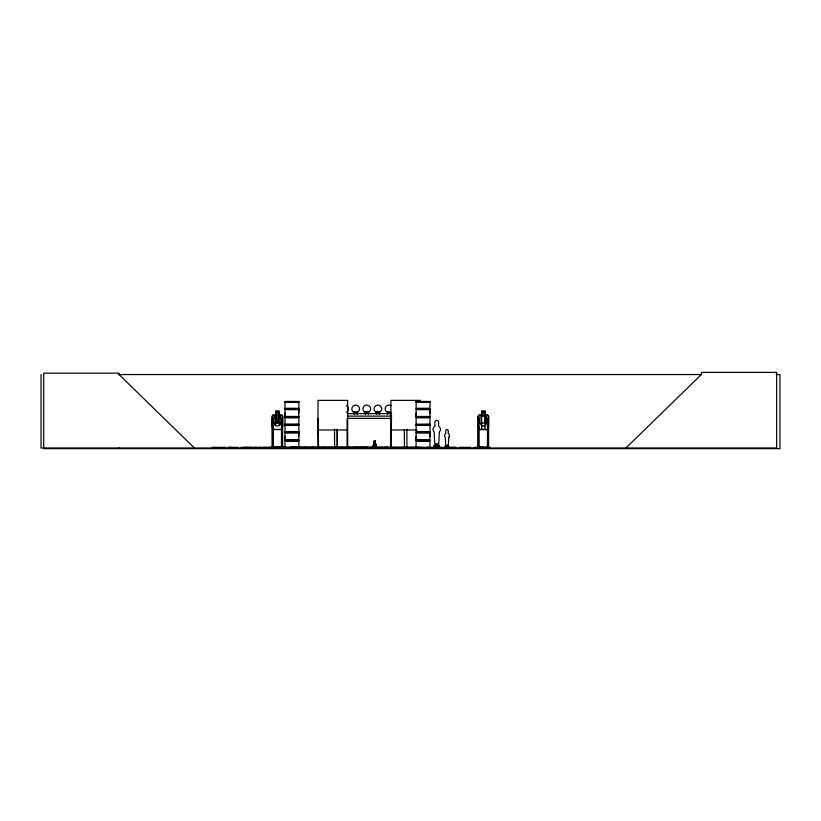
<?xml version="1.0" encoding="UTF-8"?>
<svg xmlns="http://www.w3.org/2000/svg" width="821" height="821" viewBox="0 0 821 821"><rect width="100%" height="100%" fill="white"/><g stroke="black" fill="none" stroke-linecap="round" stroke-linejoin="round"><path stroke-width="1.23" d="M298.844 439.758L284.979 439.758L285 436.351M298.844 416.463L284.979 416.463L285 413.055M298.823 436.351L298.823 432.954M298.823 413.055L298.823 409.658M416.114 439.758L416.114 432.954L429.968 432.954L429.958 439.758L416.114 439.758L416.124 436.351M416.114 416.463L416.114 409.658L429.968 409.658L429.958 416.463L416.114 416.463L416.124 413.055M429.958 436.351L429.958 432.954M429.958 413.055L429.958 409.658M374.273 447.897L374.561 440.877M374.325 443.217L374.509 440.877L373.35 447.897M373.319 446.727L374.376 440.877L374.93 440.877L376.562 447.897L374.91 440.877M390.57 447.927L390.529 447.373M372.765 447.897L374.325 440.877L372.672 447.897M436.454 444.305L437.131 444.736L436.423 444.284M446.85 445.824L447.178 445.803M487.274 429.434L488.608 426.068L488.598 416.124L487.325 414.851L488.608 416.278M488.598 425.914L487.366 429.557L479.207 429.557L478.181 425.925M281.5 429.557L282.711 425.925L282.742 416.144L281.459 414.851L273.219 414.851L272.09 416.155L272.11 425.925L273.208 429.557L281.531 429.557L282.742 425.925M479.187 447.917L479.064 418.371M479.587 447.917L479.71 447.373M270.006 447.917L269.976 447.373M270.489 447.424L270.561 447.989M272.623 447.917L272.582 447.373M478.109 447.989L478.14 416.155L479.29 414.851L487.387 414.995M478.222 447.989L478.181 416.155L479.341 414.974M272.203 416.206L273.301 414.974M433.97 447.496C432.575 448.092 435.366 448.061 433.97 447.496L433.97 445.567L434.391 447.117M439.214 447.968L439.522 445.567L439.091 447.117M442.211 447.989L442.211 447.373L439.882 447.373L439.882 447.989L415.775 447.373M445.423 447.968L445.146 446.378L445.68 447.979M445.587 447.958L445.926 447.373M448.369 447.989L448.851 446.378L448.564 447.404M449.128 447.968L444.951 447.979M285 424.662L298.844 424.765L284.846 424.539L298.854 424.395L298.844 417.827L284.979 417.827L284.979 424.385M416.124 424.662L429.988 424.406L429.968 417.827L416.114 417.827L416.114 424.385M625.951 447.989L701.319 374.55L701.319 372.395L776.676 372.395L776.676 447.989L41.05 447.989L41.05 374.55M481.732 414.974L479.998 416.196L479.998 422.989L481.732 425.904L484.965 425.904L486.699 422.989L486.699 416.196L484.965 414.974M476.242 447.917L479.659 447.835M435.407 447.979L434.617 447.938L435.099 447.722M438.486 447.722L438.004 447.938L438.742 447.958M118.101 374.55L701.709 374.55M776.102 374.55L779.95 374.55L779.95 448.605L43.698 448.605L43.698 373.165L119.066 373.165L119.066 374.55L194.423 447.989M420.526 400.371L390.909 400.371L390.827 447.989M284.969 401.459L298.854 401.459M416.103 401.459L429.988 401.459M284.969 401.695L298.854 401.715M416.103 401.715L429.988 401.726L429.958 408.283L416.114 408.283L416.114 401.726M285 402.126L298.823 402.126M416.124 402.126L429.958 402.126M298.844 408.283L284.979 408.283L284.979 401.726M284.887 408.766L298.936 408.766M416.021 408.766L430.071 408.766M284.887 409.186L298.936 409.186M416.021 409.186L430.071 409.186M275.63 411.208L279.202 411.208L279.078 414.974L280.854 416.196L280.854 422.989L279.078 425.904L275.774 425.904L274.009 422.989L274.009 416.196L275.774 414.974L275.661 411.208L275.63 414.851M275.743 411.331L279.078 411.331M481.732 411.331L485.006 411.331M354.292 414.338L354.292 411.783L357.176 411.783L357.176 414.338M376.511 414.338L376.511 411.783L379.384 411.783L379.384 414.338M347.273 413.63L391.72 413.63M347.314 416.103L391.74 416.103M481.732 416.196L484.965 416.196L484.965 422.989L481.732 422.989M488.546 416.144L488.587 447.989M284.887 416.935L298.936 416.935M416.021 416.935L430.071 416.935M284.887 417.355L298.936 417.355M416.021 417.355L430.071 417.355M282.598 418.371L281.531 418.371L281.449 447.886L284.045 447.424M318.004 418.371L318.569 447.989M391.771 418.371L347.129 418.371L347.067 447.989L347.683 446.911L347.673 447.989L347.632 400.371L318.004 400.371L317.963 447.989M478.109 418.371L479.177 418.371M488.598 418.371L487.52 418.371L487.51 447.917M285 424.211L298.823 424.211M416.124 424.211L429.958 424.211M284.969 425.011L298.854 424.991L298.823 431.579M285 425.422L298.823 425.422M416.124 425.422L429.958 425.422M281.439 429.434L273.27 429.434L272.203 425.904M479.3 429.434L487.407 429.537M318.004 429.988L347.632 429.988M390.909 429.988L416.822 429.988M298.844 431.579L284.979 431.579L284.979 425.021M284.887 432.062L298.936 432.062M416.021 432.062L430.071 432.062M284.887 432.482L298.936 432.482M416.021 432.482L430.071 432.482M284.887 440.23L298.936 440.23M416.021 440.23L430.071 440.23M284.887 440.651L298.936 440.651M416.021 440.651L430.071 440.651M435.499 446.809L436.413 446.809M437.059 446.809L437.973 446.809M317.963 446.911L318.569 446.911M390.868 446.911L391.463 446.911L391.463 447.989M487.417 446.911L488.711 446.911L488.711 447.989M273.024 447.219L281.511 447.219M479.177 447.219L487.53 447.219M221.639 447.373L225.447 447.373L225.447 447.989L225.313 447.373M258.523 447.373L254.212 447.373L254.212 447.989M302.025 447.373L307.721 447.373L307.721 447.989M308.45 447.373L317.429 447.373M322.058 447.373L317.737 447.373L317.737 447.989M322.52 447.373L327.107 447.373M327.569 447.373L333.049 447.373L333.049 447.989M338.365 447.373L333.572 447.373L333.624 447.989M351.952 447.373L369.019 447.373L369.019 447.989M383.479 447.373L398.513 447.373M415.313 447.373L403.409 447.373L403.409 447.989M443.627 447.373L456.24 447.373L456.24 447.989M466.697 447.373L470.505 447.373L470.505 447.989M475.318 447.373L484.585 447.373L484.585 447.989M285 447.507L298.823 447.507M416.124 447.507L429.958 447.507M284.887 447.938L298.854 447.691L298.844 441.123L284.979 441.123L284.979 447.691M448.174 447.804L448.43 447.948M284.518 447.917L284.682 447.373M281.901 447.917L281.952 447.373M490.465 447.917L487.12 447.917M487.048 447.424L486.976 447.989M281.418 414.974L282.598 416.196L282.598 447.989M376.5 411.783L377.947 413.763M354.292 411.783L355.729 413.763M487.551 447.927L487.643 427.012M478.304 425.904L479.341 429.434M376.131 447.897L374.858 440.877L375.885 447.897M375.289 447.897L374.725 440.877L374.817 444.387M485.016 414.841L484.965 411.331M490.322 447.989L490.322 447.373L484.893 447.373L484.893 447.989M488.351 446.911L488.331 447.989M487.787 446.911L487.766 447.989M485.796 447.373L485.796 447.989M485.016 429.537L485.119 411.208L481.619 411.208L481.732 429.557M483.22 447.373L483.22 447.989M482.481 447.373L482.481 447.989M482.184 447.373L482.184 447.989M481.978 447.373L481.978 447.989M481.763 411.331L481.763 414.974M481.886 447.373L481.886 447.989M480.86 447.373L480.86 447.989M480.665 447.373L480.685 447.989M479.946 447.373L479.946 447.989M479.731 447.373L479.731 447.989M479.443 447.373L479.443 447.989M479.29 447.989L479.29 446.911L477.996 446.911L477.996 447.989M478.92 446.911L478.992 447.989M478.397 447.373L478.397 447.989M476.385 447.373L476.385 447.989M476.067 447.373L476.067 447.989M474.528 447.989L474.528 447.373L473.789 447.989M470.371 447.373L470.423 447.989M469.776 447.373L469.776 447.989M467.447 447.373L467.447 447.989M465.959 447.989L465.959 447.373L462.5 447.373L462.5 447.989M465.22 447.373L465.22 447.989M463.239 447.373L463.239 447.989M461.956 447.989L461.956 447.373L459.35 447.373L459.35 447.989M460.591 447.373L460.591 447.989M459.852 447.373L459.852 447.989M455.501 447.373L455.45 447.989M454.598 447.373L454.598 447.989M454.557 447.373L454.557 447.989M453.613 447.373L453.613 447.989M453.52 447.373L453.52 447.989M453.182 447.373L453.13 447.989M452.699 447.373L452.782 447.989M451.776 447.373L451.673 447.989M450.883 447.373L450.832 447.989M448.245 447.373L448.245 447.989M447.568 447.989L447.568 445.249L446.439 445.249L446.408 447.989M447.394 447.373L447.394 447.989M447.353 447.373L447.353 447.989M446.665 447.373L446.665 447.989M444.572 447.373L444.572 447.989M444.469 447.373L444.469 447.989M443.679 447.373L443.627 447.989M440.62 447.373L440.62 447.989M439.512 447.496L290.131 447.065L290.131 447.989M439.05 447.373L439.132 447.989M438.404 447.373L438.404 447.989M438.24 447.065L438.24 447.989M437.593 447.117L437.593 443.874L435.9 443.874L435.9 447.117M436.084 447.065L436.074 447.989M431.908 447.373L431.908 447.989M431.364 447.373L431.364 447.989M431.169 447.373L431.169 447.989M429.773 447.373L429.773 447.989M429.034 447.373L429.034 447.989M428.285 447.373L428.285 447.989M428.152 447.373L428.193 447.989M427.556 447.373L427.556 447.989M427.454 447.373L427.454 447.989M426.704 447.373L426.704 447.989M425.227 447.373L425.227 447.989M421.06 447.373L421.06 447.989M420.321 447.373L420.321 447.989M419.285 447.373L419.285 447.989M418.546 447.373L418.546 447.989M417.868 447.373L417.868 447.989M414.769 447.373L414.769 447.989M413.179 447.373L413.179 447.989M412.368 447.373L412.44 447.989M410.962 447.373L410.962 447.989M407.185 447.373L407.185 447.989M406.867 429.321L406.949 447.989M406.446 447.373L406.446 447.989M406.149 447.373L406.149 447.989M405.943 447.373L405.851 447.989M404.825 447.373L404.825 447.989M404.63 447.373L404.65 447.989M404.466 447.373L404.466 447.989L404.363 429.475M403.911 447.373L403.911 447.989M403.727 447.373L403.727 447.989M402.957 447.373L402.998 447.989L403.08 447.373L399.263 447.373L399.263 447.989M402.362 447.373L402.362 447.989M400.001 447.373L400.032 447.989M398.513 447.989L398.493 447.373L398.431 447.989M395.465 447.373L395.465 447.989M394.644 447.373L394.644 447.989M393.054 447.373L393.054 447.989M392.305 447.373L392.305 447.989M391.412 418.371L391.299 447.989L391.268 447.373M390.96 446.911L390.97 447.989M390.498 414.338L390.498 411.783L387.615 411.783L387.615 414.338M388.128 447.373L388.128 447.989M387.82 447.373L387.82 447.989M387.522 447.373L387.522 447.989M387.286 447.373L387.204 447.989L387.163 447.373M386.496 447.373L386.568 447.989M386.322 447.373L386.322 447.989M386.301 447.373L386.301 447.989M385.583 447.373L385.583 447.989M385.08 447.373L385.08 447.989M384.238 447.373L384.238 447.989M382.74 447.989L382.74 447.373L374.232 447.373L374.232 447.989M382.237 447.373L382.237 447.989M382.104 447.373L382.155 447.989M382.001 447.373L382.001 447.989M381.508 447.373L381.508 447.989M380.031 447.373L380.031 447.989M379.179 447.373L379.281 447.989M378.738 447.373L378.738 447.989M377.691 447.373L377.691 447.989M377.373 447.373L377.373 447.989M376.952 447.373L376.993 447.989M376.634 447.373L376.634 447.989M376.131 447.373L376.131 447.989M374.971 447.373L374.971 447.989M373.688 447.989L373.688 447.373L369.563 447.373L369.563 447.989M373.021 447.373L373.021 447.989M371.585 447.373L371.585 447.989M371.082 447.373L371.082 447.989M370.302 447.373L370.302 447.989M368.28 414.338L368.28 411.783L365.396 411.783L365.396 414.338M367.972 447.373L367.972 447.989M367.654 447.373L367.654 447.989M367.233 447.373L367.233 447.989M366.915 447.373L366.915 447.989M366.412 447.373L366.412 447.989M365.827 447.373L365.827 447.989M365.776 447.373L365.776 447.989M365.253 447.373L365.253 447.989M364.986 447.373L365.037 447.989M364.514 447.373L364.514 447.989M364.37 447.373L364.37 447.989M363.96 447.373L363.96 447.989M363.621 447.373L363.621 447.989M363.251 447.373L363.251 447.989M362.892 447.373L362.892 447.989M362.564 447.373L362.605 447.989M361.815 447.373L361.856 447.989M361.486 447.373L361.363 447.989M361.209 447.373L361.209 447.989M360.727 447.373L360.778 447.989M360.419 447.373L360.419 447.989M360.162 447.373L360.162 447.989M359.742 447.373L359.742 447.989M359.382 447.373L359.311 447.989M358.613 447.373L358.572 447.989M358.202 447.373L358.202 447.989M357.833 447.373L357.833 447.989M357.515 447.373L357.515 447.989M356.766 447.373L356.766 447.989M356.437 447.373L356.437 447.989M356.15 447.373L356.15 447.989M355.76 447.989L355.76 447.373L355.637 447.989M355.37 447.373L355.37 447.989M355.113 447.373L355.041 447.989M354.682 447.373L354.682 447.989M354.333 447.373L354.333 447.989M353.564 447.373L353.564 447.989M352.712 447.373L352.712 447.989M351.172 447.989L351.172 447.373L345.374 447.373L345.374 447.989M350.711 447.373L350.629 447.989M350.434 447.373L350.434 447.989M349.982 447.373L349.982 447.989M346.698 447.373L346.698 447.989M346.123 447.373L346.123 447.989M345.959 447.373L345.959 447.989M344.923 447.989L344.923 447.373L340.233 447.373L340.233 447.989M344.071 447.373L344.122 447.989M343.219 447.373L343.26 447.989M342.603 447.373L342.603 447.989M341.639 447.373L341.639 447.989M341.074 447.373L341.074 447.989M340.9 447.373L340.9 447.989M339.863 447.989L339.863 447.373L338.632 447.373L338.683 447.989M339.073 447.373L339.073 447.989M338.211 447.373L338.211 447.989M337.554 447.373L337.554 447.989M337.257 429.475L337.328 447.989M337.174 429.475L337.174 447.989M336.446 447.373L336.446 447.989M336.138 447.373L336.138 447.989M336.025 447.373L336.025 447.989M335.779 447.373L335.779 447.989M335.184 447.373L335.184 447.989M334.927 447.373L334.927 447.989M334.516 429.321L334.599 447.989M334.373 447.373L334.424 447.989M334.137 447.373L334.137 447.989M332.279 447.373L332.279 447.989M331.294 447.373L331.397 447.989M331.089 447.373L331.089 447.989M330.647 447.373L330.73 447.989M329.878 447.373L329.878 447.989M329.077 447.373L329.077 447.989M328.328 447.373L328.328 447.989M326.317 447.373L326.317 447.989M326.235 447.373L326.235 447.989M325.598 447.373L325.598 447.989M324.151 447.373L324.151 447.989M323.412 447.373L323.412 447.989M323.269 447.373L323.269 447.989M320.344 447.373L320.344 447.989M319.102 447.373L319.102 447.989M318.979 447.373L319.051 447.989M318.363 447.373L318.363 447.989M318.24 447.373L318.24 447.989M315.295 447.373L315.295 447.989M313.93 447.373L313.93 447.989M313.191 447.373L313.191 447.989M312.688 447.373L312.688 447.989M312.031 447.373L312.031 447.989M310.051 447.373L310.051 447.989M309.312 447.373L309.312 447.989M306.972 447.373L306.972 447.989M305.72 447.373L305.72 447.989M305.002 447.373L304.971 447.989M304.252 447.373L304.252 447.989M301.235 447.989L301.235 447.373L259.313 447.373L259.313 447.989M300.66 447.373L300.66 447.989M300.496 447.373L300.496 447.989M299.922 447.373L299.922 447.989M299.408 447.373L299.408 447.989M298.844 401.726L298.823 408.283M298.823 416.463L298.844 409.658L284.979 409.658L284.979 416.463M298.823 439.758L298.844 432.954L284.979 432.954L284.979 439.758M298.67 447.373L298.67 447.989M296.689 447.373L296.689 447.989M296.186 447.373L296.186 447.989M295.95 447.373L295.95 447.989M295.447 447.373L295.447 447.989M294.359 447.373L294.359 447.989M293.62 447.373L293.62 447.989M292.297 447.065L292.297 447.989M291.64 447.373L291.64 447.989M290.901 447.373L290.901 447.989M290.562 447.373L290.562 447.989M289.813 447.373L289.813 447.989M287.843 447.373L287.843 447.989M287.104 447.373L287.104 447.989M286.519 447.373L286.508 447.989M286.252 447.373L286.211 447.989M285.667 447.989L285.595 447.373L285.503 447.989M284.764 447.373L284.764 447.989M284.24 447.373L284.24 447.989M283.963 447.373L283.963 447.989M283.758 447.373L283.758 447.989M283.266 447.373L283.224 447.989M282.742 447.989L282.711 446.911L281.418 446.911L281.357 447.989M282.496 446.911L282.362 447.989M282.044 447.373L282.044 447.989M281.747 446.911L281.757 447.989M281.151 447.373L281.193 447.989M280.536 447.373L280.536 447.989M280.125 447.373L280.125 447.989M280.084 447.373L280.084 447.989M279.468 447.373L279.468 447.989M279.314 447.373L279.304 447.989M279.048 411.331L279.048 414.974M279.017 447.373L279.017 447.989M278.463 447.373L278.411 447.989M278.216 447.373L278.175 447.989M277.939 447.373L277.939 447.989M277.467 447.373L277.467 447.989M277.036 447.373L277.139 447.989M276.985 447.373L276.985 447.989M276.544 447.373L276.626 447.989M276.503 447.373L276.503 447.989M275.907 447.373L275.907 447.989M275.528 447.373L275.63 447.989M275.076 447.373L275.035 447.989M274.686 447.373L274.737 447.989M274.419 447.373L274.419 447.989M273.578 447.373L273.578 447.989M273.167 447.989L273.106 446.911L271.823 446.911L271.823 447.989M272.911 425.771L272.911 446.757M272.911 446.911L272.89 447.989M272.161 446.911L272.09 447.989L271.936 418.371L272.993 418.371L273.095 447.835L270.407 447.917L270.468 447.373M271.577 447.373L271.577 447.989M271.443 447.373L271.494 447.989M271.217 447.373L271.217 447.989M270.848 447.373L270.848 447.989M269.38 447.373L269.38 447.989M268.652 447.373L268.652 447.989M268.518 447.373L268.518 447.989M267.523 447.373L267.523 447.989M266.24 447.373L266.158 447.989M265.419 447.373L265.419 447.989M265.101 447.373L265.101 447.989M264.916 447.373L264.916 447.989M264.362 447.373L264.331 447.989M263.592 447.373L263.592 447.989M261.191 447.373L261.191 447.989M260.626 447.373L260.626 447.989M260.052 447.373L260.052 447.989M259.888 447.373L259.888 447.989M256.819 447.373L256.819 447.989M255.577 447.373L255.577 447.989M255.454 447.373L255.454 447.989M254.828 447.373L254.828 447.989M254.705 447.373L254.705 447.989M253.617 447.989L253.617 447.373L240.953 447.373L240.953 447.989M252.878 447.373L252.878 447.989M251.76 447.373L251.76 447.989M250.908 447.373L250.908 447.989M250.395 447.373L250.395 447.989M250.159 447.373L250.159 447.989M249.656 447.373L249.656 447.989M249.358 447.373L249.358 447.989M248.353 447.373L248.394 447.989M248.034 447.373L248.034 447.989M247.86 447.373L247.86 447.989M247.121 447.373L247.121 447.989M246.618 447.373L246.618 447.989M246.29 447.373L246.29 447.989M246.167 447.373L246.208 447.989M245.818 447.373L245.818 447.989M245.571 447.373L245.571 447.989M244.668 447.373L244.668 447.989M243.242 447.373L243.283 447.989M241.692 447.373L241.692 447.989M237.854 447.989L237.854 447.373L235.514 447.373L235.514 447.989M236.263 447.373L236.263 447.989M234.478 447.989L234.478 447.373L228.289 447.373L228.289 447.989M233.739 447.373L233.739 447.989M231.337 447.373L231.337 447.989M231.029 447.373L231.029 447.989M230.732 447.373L230.732 447.989M229.706 447.373L229.706 447.989M229.531 447.373L229.531 447.989M228.792 447.373L228.792 447.989M224.718 447.373L224.718 447.989M222.388 447.373L222.388 447.989M220.9 447.989L220.9 447.373L217.442 447.373L217.442 447.989M220.161 447.373L220.161 447.989M218.181 447.373L218.181 447.989M216.908 447.989L216.908 447.373L212.187 447.373L212.187 447.989M214.938 447.373L214.938 447.989M214.158 447.373L214.158 447.989M119.066 447.989L119.066 448.605M390.899 412.234A3.838 3.838 0 0 1 385.141 408.909A3.838 3.838 0 0 1 390.899 405.584M346.472 405.584A3.838 3.838 0 0 1 346.472 412.234M439.358 432.031L438.599 446.316L434.894 446.316L434.124 432.031A3.705 3.705 0 0 1 434.894 426.212L434.894 422.21A1.847 1.847 0 0 1 436.741 420.362A1.847 1.847 0 0 1 438.599 422.21L438.599 426.212A3.705 3.705 0 0 1 439.358 432.031M448.748 437.347L448.235 446.87L445.772 446.87L445.259 437.347A2.473 2.473 0 0 1 445.772 433.467L445.772 430.799A1.232 1.232 0 0 1 447.004 429.557A1.232 1.232 0 0 1 448.235 430.799L448.235 433.467A2.473 2.473 0 0 1 448.748 437.347M415.98 447.804L416.114 441.123L429.968 441.123L429.968 447.691L415.99 447.773M280.495 424.549L279.356 424.662L277.406 421.142C276.061 426.674 271.7 425.535 276.646 420.342C271.987 415.467 275.959 414.236 277.344 419.521C278.688 414.256 282.906 415.416 278.114 420.373L280.495 424.549M278.493 411.937L276.369 411.937L276.369 413.158L278.493 413.158L278.493 411.937M484.39 411.937L482.307 411.937L482.307 413.158L484.39 413.158L484.39 411.937M279.078 416.196L275.774 416.196L275.774 422.989L279.078 422.989L279.078 416.196M429.988 424.673L416.103 424.755L429.968 424.765M429.988 425.021L416.103 424.991L416.124 431.579L429.968 431.579L429.968 425.021M411.69 447.989L411.69 447.373L411.598 447.989M408.632 447.989L408.632 447.373L408.55 447.989M397.795 447.989L397.795 447.373L397.754 447.989M372.324 447.989L372.324 447.373L372.252 447.989M359.988 447.989L359.988 447.373L359.937 447.989M339.473 447.989L339.473 447.373L339.422 447.989M249.153 447.989L249.153 447.373L249.061 447.989M243.868 447.989L243.868 447.373L243.816 447.989M353.748 412.234A3.838 3.838 0 0 0 359.506 408.909A3.838 3.838 0 0 0 353.748 405.584A3.838 3.838 0 0 0 353.748 412.234M375.956 412.234A3.838 3.838 0 0 0 381.714 408.909A3.838 3.838 0 0 0 375.956 405.584A3.838 3.838 0 0 0 375.956 412.234M364.852 412.234A3.838 3.838 0 0 0 370.61 408.909A3.838 3.838 0 0 0 364.852 405.584A3.838 3.838 0 0 0 364.852 412.234"/></g></svg>
